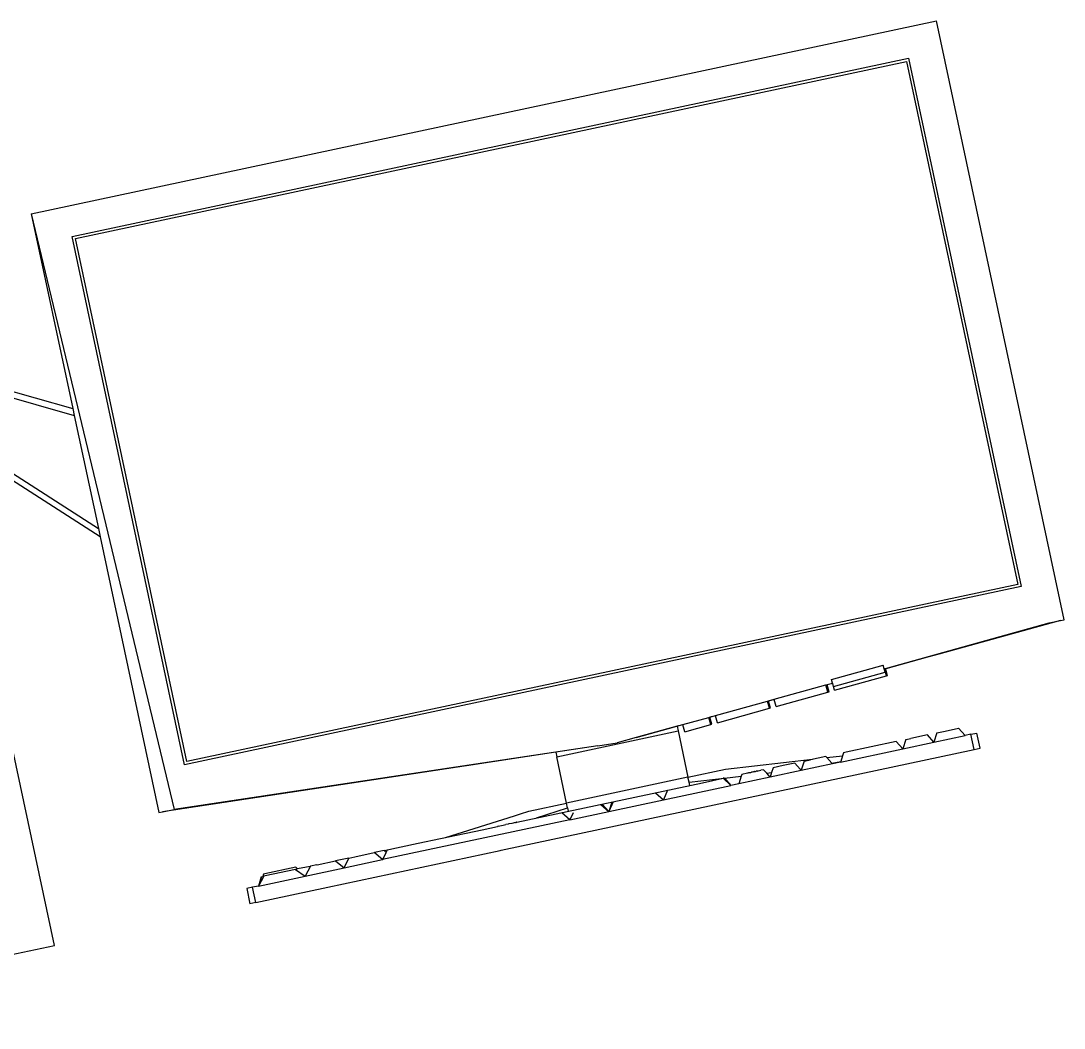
# Model space of a CAD drawing. Header units: inches. Extents: x -1841 to -80, y -100 to 1021.
# Drawn here: x -780.3 to -773.27, y 516.16 to 522.96 of the extents above; entities that cross this region are included whole.
import ezdxf

# ---------------------------------------------------------------- set-up
doc = ezdxf.new("R2010")
doc.units = ezdxf.units.IN
doc.header["$MEASUREMENT"] = 0
doc.layers.add('Edges', color=7, linetype='Continuous')

# ---------------------------------------------------------------- blocks, each defined once
blk = doc.blocks.new('Desktop Computer fr')
at = {"layer": 'Edges'}
for p, q in [((-5.553, 6.194), (-5.214, -7.223)), ((-5.553, 6.194), (-5.553, 1.829)), ((-5.553, 6.194), (14.731, 6.194)), ((14.731, -7.223), (14.731, 6.194)), ((-4.784, 5.524), (13.961, 5.524)), ((-4.784, -6.315), (-4.784, 5.524)), ((13.961, 5.524), (13.961, -6.315)), ((-4.722, 5.462), (13.899, 5.462)), ((-4.722, -6.254), (-4.722, 5.462)), ((13.899, 5.462), (13.899, -6.254)), ((-8.4, 3.333), (-5.553, 1.829)), ((-8.4, 3.183), (-5.553, 1.678)), ((-8.4, 1.969), (-5.553, -0.859)), ((-8.4, -9.591), (-8.4, 1.78)), ((-5.553, -1.047), (-8.4, 1.78)), ((-5.553, 1.829), (-5.553, 1.678)), ((-5.553, 1.678), (-5.553, -0.859)), ((-5.553, -0.859), (-5.553, -1.047)), ((-5.553, -1.047), (-5.553, -7.223)), ((13.961, -6.315), (-4.784, -6.315)), ((13.899, -6.254), (-4.722, -6.254)), ((-5.553, -7.223), (-5.474, -7.223)), ((-5.474, -7.223), (-5.214, -7.223)), ((1.053, -7.61), (-5.474, -7.223)), ((4.158, -7.793), (-5.214, -7.223)), ((10.682, -7.449), (14.392, -7.223)), ((14.652, -7.223), (11.887, -7.387)), ((14.392, -7.223), (14.652, -7.223)), ((14.652, -7.223), (14.731, -7.223)), ((8.15, -7.603), (9.328, -7.531)), ((9.328, -7.531), (9.353, -7.53)), ((9.337, -7.693), (9.328, -7.531)), ((9.353, -7.53), (9.479, -7.522)), ((9.48, -7.53), (9.353, -7.537)), ((9.353, -7.537), (9.353, -7.53)), ((9.363, -7.691), (9.353, -7.537)), ((9.474, -7.441), (10.646, -7.37)), ((9.479, -7.522), (9.474, -7.441)), ((9.48, -7.53), (9.479, -7.522)), ((9.484, -7.603), (9.48, -7.53)), ((9.484, -7.603), (10.656, -7.531)), ((10.651, -7.451), (10.646, -7.37)), ((10.651, -7.451), (10.657, -7.45)), ((10.656, -7.531), (10.651, -7.451)), ((10.657, -7.45), (10.682, -7.449)), ((10.666, -7.612), (10.657, -7.45)), ((11.632, -7.402), (10.682, -7.458)), ((10.682, -7.458), (10.682, -7.449)), ((10.692, -7.61), (10.682, -7.458)), ((11.887, -7.387), (11.632, -7.402)), ((1.255, -7.622), (1.053, -7.61)), ((3.228, -7.739), (1.255, -7.622)), ((3.228, -7.739), (3.228, -7.842)), ((4.158, -7.793), (3.228, -7.739)), ((5.019, -7.793), (6.081, -7.729)), ((5.949, -7.739), (5.019, -7.793)), ((6.081, -7.731), (5.949, -7.739)), ((5.949, -7.739), (5.949, -7.842)), ((6.081, -7.729), (6.67, -7.693)), ((6.081, -7.731), (6.081, -7.729)), ((6.091, -7.891), (6.081, -7.731)), ((6.67, -7.693), (6.695, -7.691)), ((6.68, -7.855), (6.67, -7.693)), ((6.695, -7.691), (6.821, -7.684)), ((6.822, -7.687), (6.695, -7.695)), ((6.695, -7.695), (6.695, -7.691)), ((6.705, -7.853), (6.695, -7.695)), ((6.821, -7.684), (7.999, -7.612)), ((6.822, -7.687), (6.821, -7.684)), ((6.831, -7.846), (6.822, -7.687)), ((7.999, -7.612), (8.024, -7.611)), ((8.009, -7.774), (7.999, -7.612)), ((8.009, -7.774), (8.034, -7.772)), ((8.024, -7.611), (8.15, -7.603)), ((8.151, -7.608), (8.024, -7.616)), ((8.024, -7.616), (8.024, -7.611)), ((8.034, -7.772), (8.024, -7.616)), ((8.151, -7.608), (8.15, -7.603)), ((8.16, -7.765), (8.151, -7.608)), ((8.16, -7.765), (9.337, -7.693)), ((9.337, -7.693), (9.363, -7.691)), ((9.489, -7.684), (9.484, -7.603)), ((9.489, -7.684), (10.666, -7.612)), ((10.666, -7.612), (10.692, -7.61)), ((3.228, -7.842), (5.949, -7.842)), ((3.228, -8.88), (3.228, -7.842)), ((4.158, -7.793), (4.589, -7.82)), ((5.019, -7.793), (4.589, -7.82)), ((5.949, -7.842), (5.949, -8.88)), ((6.091, -7.891), (6.68, -7.855)), ((6.68, -7.855), (6.705, -7.853)), ((6.831, -7.846), (8.009, -7.774)), ((0.476, -9.064), (2.057, -8.912)), ((2.057, -8.912), (2.192, -8.899)), ((2.192, -8.899), (2.385, -8.88)), ((2.385, -8.88), (3.228, -8.88)), ((5.949, -8.88), (3.228, -8.88)), ((3.228, -8.989), (3.228, -8.88)), ((5.949, -8.88), (6.792, -8.88)), ((5.949, -8.989), (5.949, -8.88)), ((6.792, -8.88), (8.701, -9.064)), ((-3.651, -9.064), (-3.756, -9.251)), ((-3.649, -9.064), (-3.756, -9.251)), ((-3.594, -9.064), (-3.756, -9.251)), ((-3.651, -9.064), (-3.649, -9.064)), ((-3.649, -9.064), (-3.619, -9.064)), ((-3.591, -9.017), (-3.619, -9.064)), ((-3.619, -9.064), (-3.594, -9.064)), ((-3.566, -9.064), (-3.594, -9.064)), ((-3.563, -9.017), (-3.591, -9.017)), ((-2.887, -9.064), (-3.566, -9.064)), ((-2.864, -9.017), (-3.563, -9.017)), ((-2.887, -9.064), (-2.709, -9.251)), ((-2.837, -9.064), (-2.887, -9.064)), ((-2.864, -9.017), (-2.837, -9.064)), ((-2.559, -9.064), (-2.837, -9.064)), ((-2.55, -9.064), (-2.709, -9.251)), ((-2.559, -9.064), (-2.55, -9.064)), ((-2.404, -9.064), (-2.55, -9.064)), ((-2.404, -9.064), (-2.401, -9.064)), ((-2.401, -9.064), (-1.988, -9.064)), ((-1.988, -9.064), (-1.836, -9.251)), ((-1.687, -9.064), (-1.988, -9.064)), ((-1.836, -9.251), (-1.687, -9.064)), ((-1.687, -9.064), (-1.554, -9.064)), ((-1.554, -9.064), (-1.118, -9.064)), ((-1.118, -9.064), (-1.114, -9.064)), ((-0.971, -9.251), (-1.118, -9.064)), ((-0.896, -9.064), (-1.114, -9.064)), ((-0.968, -9.247), (-0.866, -9.115)), ((-0.866, -9.115), (-0.896, -9.064)), ((-0.896, -9.064), (-0.133, -9.064)), ((-0.866, -9.115), (-0.826, -9.064)), ((-0.133, -9.064), (0.365, -9.064)), ((0.365, -9.064), (1.295, -9.064)), ((1.295, -9.064), (1.642, -9.064)), ((1.66, -9.064), (1.642, -9.064)), ((1.66, -9.064), (1.77, -9.064)), ((1.77, -9.064), (1.828, -9.064)), ((1.878, -9.063), (1.828, -9.064)), ((1.896, -9.064), (1.878, -9.063)), ((1.961, -9.064), (1.896, -9.064)), ((2.044, -9.064), (1.961, -9.064)), ((2.044, -9.064), (2.062, -9.064)), ((2.071, -9.064), (2.062, -9.064)), ((2.076, -9.064), (2.071, -9.064)), ((2.076, -9.064), (6.237, -9.064)), ((2.518, -9.057), (3.228, -8.989)), ((3.224, -9.251), (3.081, -9.064)), ((3.324, -9.119), (3.224, -9.251)), ((3.228, -8.989), (3.228, -9.057)), ((3.956, -9.064), (4.097, -9.251)), ((4.097, -9.251), (3.99, -9.064)), ((4.203, -9.064), (4.097, -9.251)), ((4.234, -9.064), (4.097, -9.251)), ((5.181, -9.064), (5.318, -9.251)), ((5.45, -9.064), (5.318, -9.251)), ((5.949, -9.064), (5.949, -8.989)), ((5.949, -8.989), (6.724, -9.064)), ((6.237, -9.064), (6.699, -9.064)), ((6.699, -9.064), (6.83, -9.251)), ((6.724, -9.064), (6.699, -9.064)), ((6.724, -9.064), (6.725, -9.064)), ((6.83, -9.251), (6.724, -9.064)), ((6.725, -9.064), (6.83, -9.251)), ((6.725, -9.064), (7.097, -9.099)), ((7.097, -9.099), (7.012, -9.251)), ((7.118, -9.064), (7.097, -9.099)), ((7.117, -9.064), (7.097, -9.099)), ((7.117, -9.064), (7.118, -9.064)), ((7.241, -9.064), (7.118, -9.064)), ((7.25, -9.064), (7.241, -9.064)), ((7.263, -9.064), (7.25, -9.064)), ((7.274, -9.064), (7.263, -9.064)), ((7.281, -9.063), (7.274, -9.064)), ((7.283, -9.064), (7.281, -9.063)), ((7.292, -9.064), (7.283, -9.064)), ((7.293, -9.064), (7.292, -9.064)), ((7.306, -9.064), (7.293, -9.064)), ((7.306, -9.064), (7.32, -9.064)), ((7.32, -9.064), (7.336, -9.064)), ((7.35, -9.064), (7.336, -9.064)), ((7.367, -9.064), (7.35, -9.064)), ((7.37, -9.063), (7.367, -9.064)), ((7.375, -9.064), (7.37, -9.063)), ((7.375, -9.064), (7.4, -9.064)), ((7.408, -9.064), (7.4, -9.064)), ((7.408, -9.064), (7.426, -9.064)), ((7.426, -9.064), (7.436, -9.064)), ((7.452, -9.064), (7.436, -9.064)), ((7.453, -9.064), (7.452, -9.064)), ((7.457, -9.063), (7.453, -9.064)), ((7.458, -9.064), (7.457, -9.063)), ((7.463, -9.064), (7.458, -9.064)), ((7.464, -9.064), (7.463, -9.064)), ((7.464, -9.064), (7.482, -9.064)), ((7.485, -9.064), (7.482, -9.064)), ((7.485, -9.064), (7.544, -9.064)), ((7.604, -9.064), (7.544, -9.064)), ((7.604, -9.064), (7.605, -9.064)), ((7.655, -9.153), (7.604, -9.064)), ((7.605, -9.064), (7.655, -9.153)), ((7.815, -9.064), (7.76, -9.163)), ((7.816, -9.064), (7.76, -9.163)), ((7.815, -9.064), (7.816, -9.064)), ((8.045, -9.064), (7.816, -9.064)), ((8.302, -9.064), (8.045, -9.064)), ((8.302, -9.064), (8.303, -9.064)), ((8.392, -9.223), (8.302, -9.064)), ((8.303, -9.064), (8.392, -9.223)), ((8.513, -9.064), (8.422, -9.226)), ((8.514, -9.064), (8.422, -9.226)), ((8.513, -9.064), (8.514, -9.064)), ((8.514, -9.064), (8.655, -9.064)), ((9, -9.064), (8.655, -9.064)), ((9, -9.064), (9.001, -9.064)), ((9.018, -9.094), (9, -9.064)), ((9.001, -9.064), (9.018, -9.094)), ((9.018, -9.094), (9.358, -9.127)), ((9.018, -9.094), (9.098, -9.238)), ((9.358, -9.127), (9.296, -9.238)), ((9.394, -9.064), (9.358, -9.127)), ((9.452, -9.064), (9.394, -9.064)), ((10.578, -9.064), (9.452, -9.064)), ((10.684, -9.251), (10.578, -9.064)), ((10.79, -9.064), (10.684, -9.251)), ((10.79, -9.064), (10.903, -9.064)), ((11.276, -9.064), (10.903, -9.064)), ((11.382, -9.251), (11.276, -9.064)), ((11.488, -9.064), (11.382, -9.251)), ((11.488, -9.064), (11.671, -9.064)), ((11.671, -9.064), (11.974, -9.064)), ((12.08, -9.251), (11.974, -9.064)), ((-4.017, -9.251), (-4.017, -9.591)), ((-3.886, -9.251), (-4.017, -9.251)), ((-3.886, -9.591), (-3.886, -9.251)), ((-3.756, -9.251), (-3.886, -9.251)), ((-3.756, -9.251), (-2.709, -9.251)), ((-2.709, -9.251), (-1.836, -9.251)), ((-1.836, -9.251), (-0.971, -9.251)), ((-0.971, -9.251), (-0.968, -9.247)), ((3.224, -9.251), (-0.971, -9.251)), ((3.224, -9.251), (4.097, -9.251)), ((4.097, -9.251), (5.318, -9.251)), ((5.318, -9.251), (6.83, -9.251)), ((7.012, -9.251), (6.83, -9.251)), ((7.71, -9.251), (7.012, -9.251)), ((7.655, -9.153), (7.76, -9.163)), ((7.71, -9.251), (7.655, -9.153)), ((7.76, -9.163), (7.71, -9.251)), ((8.408, -9.251), (7.71, -9.251)), ((8.392, -9.223), (8.422, -9.226)), ((8.392, -9.223), (8.408, -9.251)), ((8.422, -9.226), (8.408, -9.251)), ((9.106, -9.251), (8.408, -9.251)), ((9.098, -9.238), (9.296, -9.238)), ((9.098, -9.238), (9.106, -9.251)), ((9.288, -9.251), (9.106, -9.251)), ((9.296, -9.238), (9.288, -9.251)), ((9.288, -9.251), (10.684, -9.251)), ((10.684, -9.251), (11.382, -9.251)), ((11.382, -9.251), (12.08, -9.251)), ((12.211, -9.251), (12.08, -9.251)), ((12.211, -9.591), (12.211, -9.251)), ((12.211, -9.251), (12.341, -9.251)), ((12.341, -9.591), (12.341, -9.251)), ((-17.1, -9.591), (-8.4, -9.591)), ((-3.886, -9.591), (-4.017, -9.591)), ((-3.886, -9.591), (-2.27, -9.591)), ((-2.27, -9.591), (1.593, -9.591)), ((1.593, -9.591), (1.609, -9.591)), ((1.609, -9.591), (12.211, -9.591)), ((12.211, -9.591), (12.341, -9.591))]:
    blk.add_line(p, q, dxfattribs=at)

msp = doc.modelspace()

# ---------------------------------------------------------------- block references
at = {"color": 7, "lineweight": 25, "xscale": 0.3077821668246568, "yscale": 0.3077821668246568, "zscale": 0.3077821668246568, "rotation": 12.0259361359587}
msp.add_blockref('Desktop Computer fr', (-778.1637, 520.1485), dxfattribs=at)

doc.saveas('drawing.dxf')
